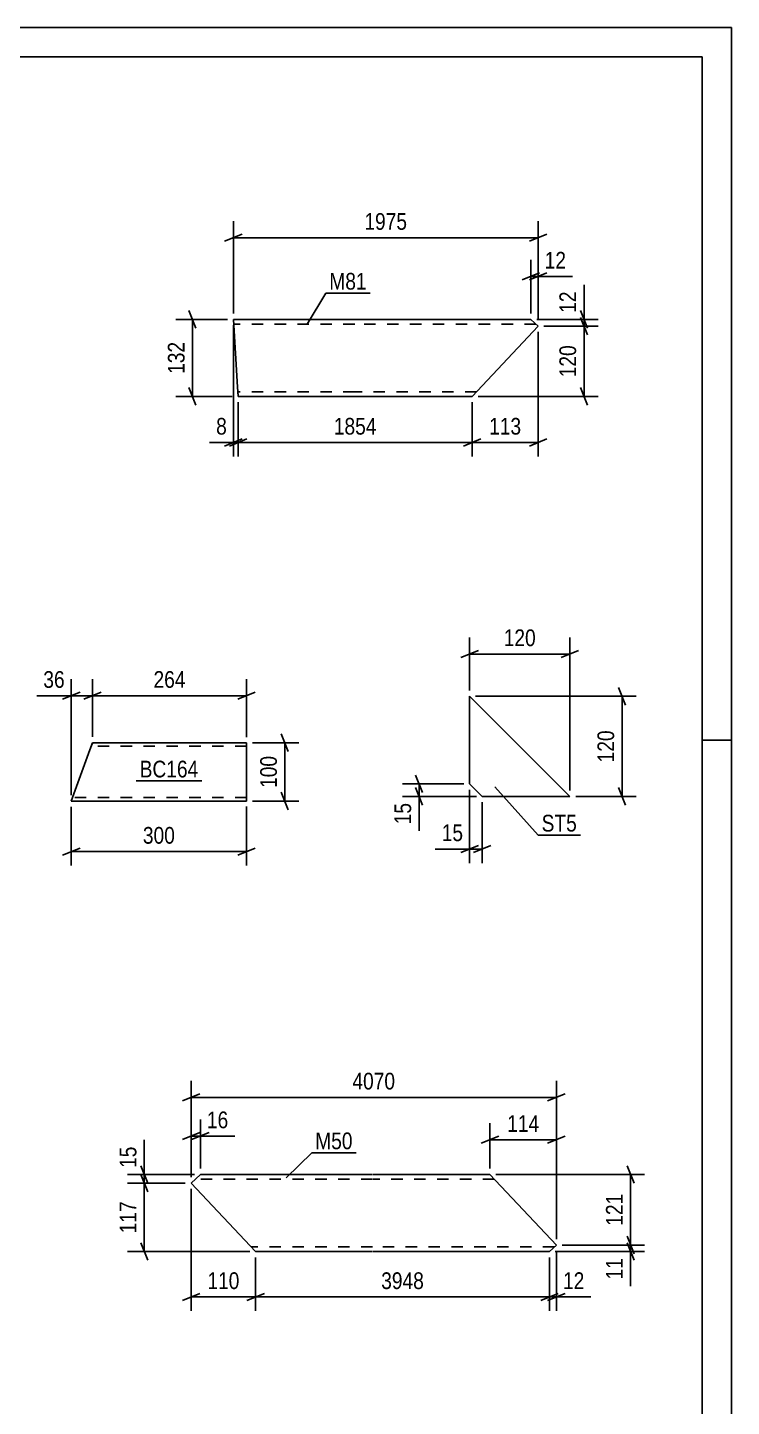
# Model space of a CAD drawing. Header units: millimetres. Extents: x 0 to 594, y 0 to 420.
# Drawn here: x 473.5 to 594, y 183.9 to 420 of the extents above; entities that cross this region are included whole.
import ezdxf

# ---------------------------------------------------------------- set-up
doc = ezdxf.new("R2010")
doc.units = ezdxf.units.MM
doc.linetypes.add('DXK_LINE_DOT2', pattern=[3.9198, 1.9599, -1.9599])
doc.styles.add('Arial Narrow', font='ARIALN.TTF', dxfattribs={"height": 0.2})

# ---------------------------------------------------------------- blocks, each defined once
blk = doc.blocks.new('Unknown-761549947-1163 - 19837')
at = {"color": 5, "linetype": 'Continuous'}
for p, q in [((594, 420), (0, 420)), ((594, 0), (594, 420)), ((589, 415), (5, 415)), ((589, 5), (589, 415)), ((594, 298), (589, 298))]:
    blk.add_line(p, q, dxfattribs=at)
blk = doc.blocks.new('Part-761549947-9202 - 9201')
at = {"color": 2, "linetype": 'Continuous'}
for p, q in [((503.11, 223.61), (501.53, 222.13)), ((501.53, 222.13), (512.57, 210.41)), ((503.11, 223.61), (532.57, 223.61)), ((532.67, 223.61), (552.67, 223.61)), ((552.67, 223.61), (564.05, 211.53)), ((512.57, 210.41), (532.57, 210.41)), ((532.67, 210.41), (562.86, 210.41)), ((564.05, 211.53), (562.86, 210.41))]:
    blk.add_line(p, q, dxfattribs=at)
at = {"color": 7, "linetype": 'DXK_LINE_DOT2'}
for p, q in [((532.57, 222.81), (502.26, 222.81)), ((553.42, 222.81), (532.67, 222.81)), ((532.57, 211.21), (511.82, 211.21)), ((563.71, 211.21), (532.67, 211.21))]:
    blk.add_line(p, q, dxfattribs=at)
blk = doc.blocks.new('Part-761549947-13124 - 13123')
at = {"color": 2, "linetype": 'Continuous'}
for p, q in [((484.21, 296.35), (484.65, 297.55)), ((511.01, 297.55), (484.65, 297.55)), ((511.01, 297.55), (511.01, 297.45)), ((481.01, 287.55), (484.21, 296.35)), ((511.01, 297.45), (511.01, 287.55)), ((481.01, 287.55), (511.01, 287.55))]:
    blk.add_line(p, q, dxfattribs=at)
at = {"color": 7, "linetype": 'DXK_LINE_DOT2'}
for p, q in [((484.65, 297.55), (484.62, 297.45)), ((511.01, 297.19), (511.01, 297.55)), ((511.01, 296.95), (484.43, 296.95)), ((484.62, 297.45), (484.52, 297.19)), ((511.01, 288.15), (481.23, 288.15)), ((481.01, 287.55), (481.04, 287.64))]:
    blk.add_line(p, q, dxfattribs=at)
blk = doc.blocks.new('Part-761549947-9258 - 9257')
at = {"color": 2, "linetype": 'Continuous'}
for p, q in [((509.48, 358.44), (508.76, 370.04)), ((508.76, 370.04), (529.53, 370.04)), ((529.63, 370.04), (559.68, 370.04)), ((560.92, 368.88), (549.63, 356.84)), ((559.68, 370.04), (560.92, 368.88)), ((509.58, 356.84), (509.48, 358.44)), ((529.53, 356.84), (509.58, 356.84)), ((549.63, 356.84), (529.63, 356.84))]:
    blk.add_line(p, q, dxfattribs=at)
at = {"color": 7, "linetype": 'DXK_LINE_DOT2'}
for p, q in [((529.53, 369.24), (508.81, 369.24)), ((560.54, 369.24), (529.63, 369.24)), ((509.57, 356.96), (509.48, 358.44)), ((509.53, 357.64), (509.53, 357.7)), ((529.53, 357.64), (509.53, 357.64)), ((550.38, 357.64), (529.63, 357.64))]:
    blk.add_line(p, q, dxfattribs=at)
blk = doc.blocks.new('Part-761549947-9305 - 9304')
at = {"color": 2, "linetype": 'Continuous'}
for p, q in [((549.2, 305.49), (549.2, 290.49)), ((549.2, 305.49), (566.35, 288.35)), ((549.2, 290.49), (551.35, 288.35)), ((551.35, 288.35), (566.35, 288.35))]:
    blk.add_line(p, q, dxfattribs=at)
blk = doc.blocks.new('StraightDimension-761549947-9572 - 9201')
at = {"color": 7, "linetype": 'Continuous'}
for p, q in [((501.53, 223.13), (501.53, 239.66)), ((564.05, 212.53), (564.05, 239.66)), ((503.03, 237.41), (500.03, 236.21)), ((501.53, 236.81), (564.05, 236.81)), ((562.55, 236.21), (565.55, 237.41))]:
    blk.add_line(p, q, dxfattribs=at)
at = {"color": 0}
blk.add_wipeout([(537.05, 237.56), (537.05, 241.76), (528.53, 241.76), (528.53, 237.56)], dxfattribs=at)
at = {"color": 3, "style": 'Arial Narrow'}
blk.add_text('4070', height=2.863, dxfattribs=at).set_placement((529.13, 238.16))
blk = doc.blocks.new('StraightDimension-761549947-9548 - 9201')
at = {"color": 7, "linetype": 'Continuous'}
for p, q in [((552.67, 224.61), (552.67, 232.4)), ((564.05, 212.53), (564.05, 232.4)), ((551.17, 228.95), (554.17, 230.15)), ((552.67, 229.55), (564.05, 229.55)), ((565.55, 230.15), (562.55, 228.95))]:
    blk.add_line(p, q, dxfattribs=at)
at = {"color": 0}
blk.add_wipeout([(561.7, 230.3), (561.7, 234.5), (555.02, 234.5), (555.02, 230.3)], dxfattribs=at)
at = {"color": 3, "style": 'Arial Narrow'}
blk.add_text('114', height=2.863, dxfattribs=at).set_placement((555.62, 230.9))
blk = doc.blocks.new('StraightDimension-761549947-12813 - 9201')
at = {"color": 7, "linetype": 'Continuous'}
for p, q in [((492.91, 225.11), (494.11, 222.11)), ((502.11, 223.61), (490.66, 223.61)), ((500.53, 222.13), (490.66, 222.13)), ((494.11, 220.63), (492.91, 223.63)), ((493.51, 222.13), (493.51, 223.61))]:
    blk.add_line(p, q, dxfattribs=at)
at = {"color": 0}
blk.add_wipeout([(492.76, 228.99), (488.56, 228.99), (488.56, 224.13), (492.76, 224.13)], dxfattribs=at)
at = {"color": 7, "linetype": 'Continuous'}
blk.add_line((493.51, 223.61), (493.51, 229.52), dxfattribs=at)
blk.add_line((493.51, 223.61), (493.51, 229.52), dxfattribs=at)
at = {"color": 3, "style": 'Arial Narrow'}
blk.add_text('15', height=2.863, rotation=90.0002, dxfattribs=at).set_placement((492.16, 224.73))
blk = doc.blocks.new('StraightDimension-761549947-9552 - 9201')
at = {"color": 7, "linetype": 'Continuous'}
for p, q in [((501.53, 223.13), (501.53, 233.02)), ((503.11, 224.61), (503.11, 233.02)), ((500.03, 229.57), (503.03, 230.77)), ((501.53, 230.17), (503.11, 230.17)), ((504.61, 230.77), (501.61, 229.57))]:
    blk.add_line(p, q, dxfattribs=at)
at = {"color": 0}
blk.add_wipeout([(508.49, 230.92), (508.49, 235.12), (503.63, 235.12), (503.63, 230.92)], dxfattribs=at)
at = {"color": 7, "linetype": 'Continuous'}
blk.add_line((503.11, 230.17), (509.01, 230.17), dxfattribs=at)
blk.add_line((503.11, 230.17), (509.01, 230.17), dxfattribs=at)
at = {"color": 3, "style": 'Arial Narrow'}
blk.add_text('16', height=2.863, dxfattribs=at).set_placement((504.23, 231.52))
blk = doc.blocks.new('StraightDimension-761549947-12814 - 9201')
at = {"color": 7, "linetype": 'Continuous'}
for p, q in [((500.53, 222.13), (490.66, 222.13)), ((492.91, 223.63), (494.11, 220.63)), ((493.51, 210.41), (493.51, 222.13)), ((511.57, 210.41), (490.66, 210.41)), ((494.11, 208.91), (492.91, 211.91))]:
    blk.add_line(p, q, dxfattribs=at)
at = {"color": 0}
blk.add_wipeout([(492.76, 219.61), (488.56, 219.61), (488.56, 212.93), (492.76, 212.93)], dxfattribs=at)
at = {"color": 3, "style": 'Arial Narrow'}
blk.add_text('117', height=2.863, rotation=90.0002, dxfattribs=at).set_placement((492.16, 213.53))
blk = doc.blocks.new('StraightDimension-761549947-12859 - 9201')
at = {"color": 7, "linetype": 'Continuous'}
for p, q in [((576.14, 225.11), (577.34, 222.11)), ((553.67, 223.61), (579.14, 223.61)), ((576.74, 211.53), (576.74, 223.61)), ((577.34, 210.03), (576.14, 213.03)), ((565.05, 211.53), (579.14, 211.53))]:
    blk.add_line(p, q, dxfattribs=at)
at = {"color": 0}
blk.add_wipeout([(575.99, 220.91), (571.79, 220.91), (571.79, 214.23), (575.99, 214.23)], dxfattribs=at)
at = {"color": 3, "style": 'Arial Narrow'}
blk.add_text('121', height=2.863, rotation=90.0002, dxfattribs=at).set_placement((575.39, 214.83))
blk = doc.blocks.new('StraightDimension-761549947-12860 - 9201')
at = {"color": 7, "linetype": 'Continuous'}
for p, q in [((576.14, 213.03), (577.34, 210.03)), ((563.86, 210.41), (579.14, 210.41)), ((565.05, 211.53), (579.14, 211.53)), ((577.34, 208.91), (576.14, 211.91)), ((576.74, 210.41), (576.74, 211.53))]:
    blk.add_line(p, q, dxfattribs=at)
at = {"color": 0}
blk.add_wipeout([(575.99, 209.88), (571.79, 209.88), (571.79, 205.03), (575.99, 205.03)], dxfattribs=at)
at = {"color": 7, "linetype": 'Continuous'}
blk.add_line((576.74, 210.41), (576.74, 204.5), dxfattribs=at)
blk.add_line((576.74, 210.41), (576.74, 204.5), dxfattribs=at)
at = {"color": 3, "style": 'Arial Narrow'}
blk.add_text('11', height=2.863, rotation=90.0002, dxfattribs=at).set_placement((575.39, 205.63))
blk = doc.blocks.new('StraightDimension-761549947-14620 - 9201')
at = {"color": 7, "linetype": 'Continuous'}
for p, q in [((564.05, 210.53), (564.05, 200.24)), ((562.86, 209.41), (562.86, 200.24)), ((561.36, 202.04), (564.36, 203.24)), ((565.55, 203.24), (562.55, 202.04)), ((562.86, 202.64), (564.05, 202.64))]:
    blk.add_line(p, q, dxfattribs=at)
at = {"color": 0}
blk.add_wipeout([(569.43, 203.39), (569.43, 207.59), (564.58, 207.59), (564.58, 203.39)], dxfattribs=at)
at = {"color": 7, "linetype": 'Continuous'}
blk.add_line((564.05, 202.64), (569.96, 202.64), dxfattribs=at)
blk.add_line((564.05, 202.64), (569.96, 202.64), dxfattribs=at)
at = {"color": 3, "style": 'Arial Narrow'}
blk.add_text('12', height=2.863, dxfattribs=at).set_placement((565.18, 203.99))
blk = doc.blocks.new('StraightDimension-761549947-14621 - 9201')
at = {"color": 7, "linetype": 'Continuous'}
for p, q in [((512.57, 209.41), (512.57, 200.24)), ((562.86, 209.41), (562.86, 200.24)), ((514.07, 203.24), (511.07, 202.04)), ((561.36, 202.04), (564.36, 203.24)), ((512.57, 202.64), (562.86, 202.64))]:
    blk.add_line(p, q, dxfattribs=at)
at = {"color": 0}
blk.add_wipeout([(541.97, 203.39), (541.97, 207.59), (533.46, 207.59), (533.46, 203.39)], dxfattribs=at)
at = {"color": 3, "style": 'Arial Narrow'}
blk.add_text('3948', height=2.863, dxfattribs=at).set_placement((534.06, 203.99))
blk = doc.blocks.new('StraightDimension-761549947-14622 - 9201')
at = {"color": 7, "linetype": 'Continuous'}
for p, q in [((501.53, 221.13), (501.53, 200.24)), ((512.57, 209.41), (512.57, 200.24)), ((500.03, 202.04), (503.03, 203.24)), ((514.07, 203.24), (511.07, 202.04)), ((501.53, 202.64), (512.57, 202.64))]:
    blk.add_line(p, q, dxfattribs=at)
at = {"color": 0}
blk.add_wipeout([(510.39, 203.39), (510.39, 207.59), (503.71, 207.59), (503.71, 203.39)], dxfattribs=at)
at = {"color": 3, "style": 'Arial Narrow'}
blk.add_text('110', height=2.863, dxfattribs=at).set_placement((504.31, 203.99))
blk = doc.blocks.new('StraightDimension-761549947-13452 - 13123')
at = {"color": 7, "linetype": 'Continuous'}
for p, q in [((481.01, 286.55), (481.01, 276.5)), ((511.01, 286.64), (511.01, 276.5)), ((482.51, 279.5), (479.51, 278.3)), ((481.01, 278.9), (511.01, 278.9)), ((509.51, 278.3), (512.51, 279.5))]:
    blk.add_line(p, q, dxfattribs=at)
at = {"color": 0}
blk.add_wipeout([(499.35, 279.65), (499.35, 283.85), (492.67, 283.85), (492.67, 279.65)], dxfattribs=at)
at = {"color": 3, "style": 'Arial Narrow'}
blk.add_text('300', height=2.863, dxfattribs=at).set_placement((493.27, 280.25))
blk = doc.blocks.new('StraightDimension-761549947-13413 - 13123')
at = {"color": 7, "linetype": 'Continuous'}
for p, q in [((484.65, 298.55), (484.65, 308.44)), ((511.01, 298.5), (511.01, 308.44)), ((486.15, 306.19), (483.15, 304.99)), ((484.65, 305.59), (511.01, 305.59)), ((509.51, 304.99), (512.51, 306.19))]:
    blk.add_line(p, q, dxfattribs=at)
at = {"color": 0}
blk.add_wipeout([(501.17, 306.34), (501.17, 310.54), (494.49, 310.54), (494.49, 306.34)], dxfattribs=at)
at = {"color": 3, "style": 'Arial Narrow'}
blk.add_text('264', height=2.863, dxfattribs=at).set_placement((495.09, 306.94))
blk = doc.blocks.new('StraightDimension-761549947-13414 - 13123')
at = {"color": 7, "linetype": 'Continuous'}
for p, q in [((481.01, 288.55), (481.01, 308.44)), ((484.65, 298.55), (484.65, 308.44)), ((479.51, 304.99), (482.51, 306.19)), ((481.01, 305.59), (484.65, 305.59)), ((486.15, 306.19), (483.15, 304.99))]:
    blk.add_line(p, q, dxfattribs=at)
at = {"color": 0}
blk.add_wipeout([(480.49, 306.34), (480.49, 310.54), (475.63, 310.54), (475.63, 306.34)], dxfattribs=at)
at = {"color": 7, "linetype": 'Continuous'}
blk.add_line((481.01, 305.59), (475.1, 305.59), dxfattribs=at)
blk.add_line((481.01, 305.59), (475.1, 305.59), dxfattribs=at)
at = {"color": 3, "style": 'Arial Narrow'}
blk.add_text('36', height=2.863, dxfattribs=at).set_placement((476.23, 306.94))
blk = doc.blocks.new('StraightDimension-761549947-13633 - 13123')
at = {"color": 7, "linetype": 'Continuous'}
for p, q in [((512.01, 297.55), (519.96, 297.55)), ((516.96, 299.05), (518.16, 296.05)), ((517.56, 287.55), (517.56, 297.55)), ((518.16, 286.05), (516.96, 289.05)), ((512.01, 287.55), (519.96, 287.55))]:
    blk.add_line(p, q, dxfattribs=at)
at = {"color": 0}
blk.add_wipeout([(516.81, 295.89), (512.61, 295.89), (512.61, 289.2), (516.81, 289.2)], dxfattribs=at)
at = {"color": 3, "style": 'Arial Narrow'}
blk.add_text('100', height=2.863, rotation=90.0002, dxfattribs=at).set_placement((516.21, 289.8))
blk = doc.blocks.new('StraightDimension-761549947-9664 - 9257')
at = {"color": 7, "linetype": 'Continuous'}
for p, q in [((559.68, 371.04), (559.68, 380.23)), ((560.92, 369.88), (560.92, 380.23)), ((558.18, 376.78), (561.18, 377.98)), ((562.42, 377.98), (559.42, 376.78)), ((559.68, 377.38), (560.92, 377.38))]:
    blk.add_line(p, q, dxfattribs=at)
at = {"color": 0}
blk.add_wipeout([(566.3, 378.13), (566.3, 382.33), (561.44, 382.33), (561.44, 378.13)], dxfattribs=at)
at = {"color": 7, "linetype": 'Continuous'}
blk.add_line((560.92, 377.38), (566.83, 377.38), dxfattribs=at)
blk.add_line((560.92, 377.38), (566.83, 377.38), dxfattribs=at)
at = {"color": 3, "style": 'Arial Narrow'}
blk.add_text('12', height=2.863, dxfattribs=at).set_placement((562.04, 378.73))
blk = doc.blocks.new('StraightDimension-761549947-14567 - 9257')
at = {"color": 7, "linetype": 'Continuous'}
for p, q in [((560.92, 367.88), (560.92, 346.55)), ((549.63, 355.84), (549.63, 346.55)), ((548.13, 348.35), (551.13, 349.55)), ((562.42, 349.55), (559.42, 348.35)), ((549.63, 348.95), (560.92, 348.95))]:
    blk.add_line(p, q, dxfattribs=at)
at = {"color": 0}
blk.add_wipeout([(558.62, 349.7), (558.62, 353.9), (551.93, 353.9), (551.93, 349.7)], dxfattribs=at)
at = {"color": 3, "style": 'Arial Narrow'}
blk.add_text('113', height=2.863, dxfattribs=at).set_placement((552.53, 350.3))
blk = doc.blocks.new('StraightDimension-761549947-9676 - 9257')
at = {"color": 7, "linetype": 'Continuous'}
for p, q in [((502.36, 368.54), (501.16, 371.54)), ((507.76, 370.04), (498.91, 370.04)), ((501.76, 356.84), (501.76, 370.04)), ((508.58, 356.84), (498.91, 356.84)), ((501.16, 358.34), (502.36, 355.34))]:
    blk.add_line(p, q, dxfattribs=at)
at = {"color": 0}
blk.add_wipeout([(501.01, 366.78), (496.81, 366.78), (496.81, 360.1), (501.01, 360.1)], dxfattribs=at)
at = {"color": 3, "style": 'Arial Narrow'}
blk.add_text('132', height=2.863, rotation=90.0002, dxfattribs=at).set_placement((500.41, 360.7))
blk = doc.blocks.new('StraightDimension-761549947-12768 - 9257')
at = {"color": 7, "linetype": 'Continuous'}
for p, q in [((568.17, 371.54), (569.37, 368.54)), ((560.68, 370.04), (571.17, 370.04)), ((561.92, 368.88), (571.17, 368.88)), ((569.37, 367.38), (568.17, 370.38)), ((568.77, 368.88), (568.77, 370.04))]:
    blk.add_line(p, q, dxfattribs=at)
at = {"color": 0}
blk.add_wipeout([(568.02, 375.42), (563.82, 375.42), (563.82, 370.56), (568.02, 370.56)], dxfattribs=at)
at = {"color": 7, "linetype": 'Continuous'}
blk.add_line((568.77, 370.04), (568.77, 375.95), dxfattribs=at)
blk.add_line((568.77, 370.04), (568.77, 375.95), dxfattribs=at)
at = {"color": 3, "style": 'Arial Narrow'}
blk.add_text('12', height=2.863, rotation=90.0002, dxfattribs=at).set_placement((567.42, 371.16))
blk = doc.blocks.new('StraightDimension-761549947-9682 - 9257')
at = {"color": 7, "linetype": 'Continuous'}
for p, q in [((508.76, 371.04), (508.76, 386.87)), ((560.92, 369.88), (560.92, 386.87)), ((510.26, 384.62), (507.26, 383.42)), ((508.76, 384.02), (560.92, 384.02)), ((559.42, 383.42), (562.42, 384.62))]:
    blk.add_line(p, q, dxfattribs=at)
at = {"color": 0}
blk.add_wipeout([(539.1, 384.77), (539.1, 388.97), (530.58, 388.97), (530.58, 384.77)], dxfattribs=at)
at = {"color": 3, "style": 'Arial Narrow'}
blk.add_text('1975', height=2.863, dxfattribs=at).set_placement((531.18, 385.37))
blk = doc.blocks.new('StraightDimension-761549947-12769 - 9257')
at = {"color": 7, "linetype": 'Continuous'}
for p, q in [((561.92, 368.88), (571.17, 368.88)), ((568.17, 370.38), (569.37, 367.38)), ((568.77, 356.84), (568.77, 368.88)), ((550.63, 356.84), (571.17, 356.84)), ((569.37, 355.34), (568.17, 358.34))]:
    blk.add_line(p, q, dxfattribs=at)
at = {"color": 0}
blk.add_wipeout([(568.02, 366.2), (563.82, 366.2), (563.82, 359.52), (568.02, 359.52)], dxfattribs=at)
at = {"color": 3, "style": 'Arial Narrow'}
blk.add_text('120', height=2.863, rotation=90.0002, dxfattribs=at).set_placement((567.42, 360.12))
blk = doc.blocks.new('StraightDimension-761549947-14568 - 9257')
at = {"color": 7, "linetype": 'Continuous'}
for p, q in [((509.58, 355.84), (509.58, 346.55)), ((549.63, 355.84), (549.63, 346.55)), ((511.08, 349.55), (508.08, 348.35)), ((548.13, 348.35), (551.13, 349.55)), ((509.58, 348.95), (549.63, 348.95))]:
    blk.add_line(p, q, dxfattribs=at)
at = {"color": 0}
blk.add_wipeout([(533.86, 349.7), (533.86, 353.9), (525.35, 353.9), (525.35, 349.7)], dxfattribs=at)
at = {"color": 3, "style": 'Arial Narrow'}
blk.add_text('1854', height=2.863, dxfattribs=at).set_placement((525.95, 350.3))
blk = doc.blocks.new('StraightDimension-761549947-14569 - 9257')
at = {"color": 7, "linetype": 'Continuous'}
for p, q in [((508.76, 369.04), (508.76, 346.55)), ((509.58, 355.84), (509.58, 346.55)), ((507.26, 348.35), (510.26, 349.55)), ((511.08, 349.55), (508.08, 348.35)), ((508.76, 348.95), (509.58, 348.95))]:
    blk.add_line(p, q, dxfattribs=at)
at = {"color": 0}
blk.add_wipeout([(508.23, 349.7), (508.23, 353.9), (505.21, 353.9), (505.21, 349.7)], dxfattribs=at)
at = {"color": 7, "linetype": 'Continuous'}
blk.add_line((508.76, 348.95), (504.68, 348.95), dxfattribs=at)
blk.add_line((508.76, 348.95), (504.68, 348.95), dxfattribs=at)
at = {"color": 3, "style": 'Arial Narrow'}
blk.add_text('8', height=2.86, dxfattribs=at).set_placement((505.81, 350.3))
blk = doc.blocks.new('StraightDimension-761549947-9814 - 9304')
at = {"color": 7, "linetype": 'Continuous'}
for p, q in [((548.2, 290.49), (537.68, 290.49)), ((539.93, 291.99), (541.13, 288.99)), ((540.53, 288.35), (540.53, 290.49)), ((550.35, 288.35), (537.68, 288.35)), ((541.13, 286.85), (539.93, 289.85))]:
    blk.add_line(p, q, dxfattribs=at)
at = {"color": 0}
blk.add_wipeout([(539.78, 287.83), (535.58, 287.83), (535.58, 282.97), (539.78, 282.97)], dxfattribs=at)
at = {"color": 7, "linetype": 'Continuous'}
blk.add_line((540.53, 288.35), (540.53, 282.45), dxfattribs=at)
blk.add_line((540.53, 288.35), (540.53, 282.45), dxfattribs=at)
at = {"color": 3, "style": 'Arial Narrow'}
blk.add_text('15', height=2.863, rotation=90.0002, dxfattribs=at).set_placement((539.18, 283.57))
blk = doc.blocks.new('StraightDimension-761549947-9806 - 9304')
at = {"color": 7, "linetype": 'Continuous'}
for p, q in [((549.2, 289.49), (549.2, 276.94)), ((551.35, 287.35), (551.35, 276.94)), ((547.7, 278.74), (550.7, 279.94)), ((549.2, 279.34), (551.35, 279.34)), ((552.85, 279.94), (549.85, 278.74))]:
    blk.add_line(p, q, dxfattribs=at)
at = {"color": 0}
blk.add_wipeout([(548.68, 280.09), (548.68, 284.29), (543.82, 284.29), (543.82, 280.09)], dxfattribs=at)
at = {"color": 7, "linetype": 'Continuous'}
blk.add_line((549.2, 279.34), (543.3, 279.34), dxfattribs=at)
blk.add_line((549.2, 279.34), (543.3, 279.34), dxfattribs=at)
at = {"color": 3, "style": 'Arial Narrow'}
blk.add_text('15', height=2.863, dxfattribs=at).set_placement((544.42, 280.69))
blk = doc.blocks.new('StraightDimension-761549947-9818 - 9304')
at = {"color": 7, "linetype": 'Continuous'}
for p, q in [((575.88, 303.99), (574.68, 306.99)), ((550.2, 305.49), (577.68, 305.49)), ((575.28, 288.35), (575.28, 305.49)), ((567.35, 288.35), (577.68, 288.35)), ((574.68, 289.85), (575.88, 286.85))]:
    blk.add_line(p, q, dxfattribs=at)
at = {"color": 0}
blk.add_wipeout([(574.53, 300.27), (570.33, 300.27), (570.33, 293.58), (574.53, 293.58)], dxfattribs=at)
at = {"color": 3, "style": 'Arial Narrow'}
blk.add_text('120', height=2.863, rotation=90.0002, dxfattribs=at).set_placement((573.93, 294.18))
blk = doc.blocks.new('StraightDimension-761549947-9810 - 9304')
at = {"color": 7, "linetype": 'Continuous'}
for p, q in [((549.2, 306.49), (549.2, 315.58)), ((566.35, 289.35), (566.35, 315.58)), ((550.7, 313.33), (547.7, 312.13)), ((549.2, 312.73), (566.35, 312.73)), ((564.85, 312.13), (567.85, 313.33))]:
    blk.add_line(p, q, dxfattribs=at)
at = {"color": 0}
blk.add_wipeout([(561.12, 313.48), (561.12, 317.68), (554.43, 317.68), (554.43, 313.48)], dxfattribs=at)
at = {"color": 3, "style": 'Arial Narrow'}
blk.add_text('120', height=2.863, dxfattribs=at).set_placement((555.03, 314.08))
blk = doc.blocks.new('Mark-761549947-9916 - 9201')
at = {"color": 0}
blk.add_wipeout([(529.16, 227.93), (529.16, 230.93), (522.77, 230.93), (522.77, 227.93)], dxfattribs=at)
blk.add_wipeout([(529.16, 227.93), (529.16, 230.93), (522.77, 230.93), (522.77, 227.93)], dxfattribs=at)
at = {"color": 30, "linetype": 'Continuous'}
for p, q in [((517.79, 223.04), (522.17, 227.33)), ((522.17, 227.33), (529.76, 227.33))]:
    blk.add_line(p, q, dxfattribs=at)
at = {"color": 3, "style": 'Arial Narrow'}
blk.add_text('M50', height=2.863, dxfattribs=at).set_placement((522.77, 227.93))
blk = doc.blocks.new('Mark-761549947-13643 - 13123')
at = {"color": 0}
blk.add_wipeout([(502.77, 291.6), (502.77, 294.6), (492.72, 294.6), (492.72, 291.6)], dxfattribs=at)
blk.add_wipeout([(502.77, 291.6), (502.77, 294.6), (492.72, 294.6), (492.72, 291.6)], dxfattribs=at)
at = {"color": 30, "linetype": 'Continuous'}
blk.add_line((492.12, 291), (503.37, 291), dxfattribs=at)
at = {"color": 3, "style": 'Arial Narrow'}
blk.add_text('BC164', height=2.863, dxfattribs=at).set_placement((492.72, 291.6))
blk = doc.blocks.new('Mark-761549947-9934 - 9257')
at = {"color": 0}
blk.add_wipeout([(531.58, 375.13), (531.58, 378.13), (525.18, 378.13), (525.18, 375.13)], dxfattribs=at)
blk.add_wipeout([(531.58, 375.13), (531.58, 378.13), (525.18, 378.13), (525.18, 375.13)], dxfattribs=at)
at = {"color": 30, "linetype": 'Continuous'}
for p, q in [((521.41, 369.2), (524.58, 374.53)), ((524.58, 374.53), (532.18, 374.53))]:
    blk.add_line(p, q, dxfattribs=at)
at = {"color": 3, "style": 'Arial Narrow'}
blk.add_text('M81', height=2.863, dxfattribs=at).set_placement((525.18, 375.13))
blk = doc.blocks.new('Mark-761549947-9952 - 9304')
at = {"color": 0}
blk.add_wipeout([(567.55, 282.33), (567.55, 285.33), (561.52, 285.33), (561.52, 282.33)], dxfattribs=at)
blk.add_wipeout([(567.55, 282.33), (567.55, 285.33), (561.52, 285.33), (561.52, 282.33)], dxfattribs=at)
at = {"color": 30, "linetype": 'Continuous'}
for p, q in [((553.48, 290), (560.92, 281.73)), ((560.92, 281.73), (568.15, 281.73))]:
    blk.add_line(p, q, dxfattribs=at)
at = {"color": 3, "style": 'Arial Narrow'}
blk.add_text('ST5', height=2.863, dxfattribs=at).set_placement((561.52, 282.33))

msp = doc.modelspace()

# ---------------------------------------------------------------- block references
for name in ['Unknown-761549947-1163 - 19837', 'Part-761549947-9258 - 9257', 'Part-761549947-9305 - 9304', 'Part-761549947-13124 - 13123', 'Part-761549947-9202 - 9201']:
    msp.add_blockref(name, (0, 0))

# ---------------------------------------------------------------- next in the draw order: block references
for name in ['StraightDimension-761549947-9664 - 9257', 'StraightDimension-761549947-9676 - 9257', 'StraightDimension-761549947-14567 - 9257', 'StraightDimension-761549947-13413 - 13123', 'Mark-761549947-13643 - 13123', 'StraightDimension-761549947-9814 - 9304', 'StraightDimension-761549947-13452 - 13123', 'StraightDimension-761549947-9572 - 9201']:
    msp.add_blockref(name, (0, 0))

# ---------------------------------------------------------------- next in the draw order: block references
for name in ['StraightDimension-761549947-12768 - 9257', 'StraightDimension-761549947-13414 - 13123', 'StraightDimension-761549947-13633 - 13123', 'StraightDimension-761549947-9806 - 9304', 'StraightDimension-761549947-9548 - 9201', 'StraightDimension-761549947-12813 - 9201', 'Mark-761549947-9916 - 9201']:
    msp.add_blockref(name, (0, 0))

# ---------------------------------------------------------------- next in the draw order: block references
for name in ['StraightDimension-761549947-9682 - 9257', 'StraightDimension-761549947-9818 - 9304', 'StraightDimension-761549947-9552 - 9201', 'StraightDimension-761549947-12859 - 9201']:
    msp.add_blockref(name, (0, 0))

# ---------------------------------------------------------------- next in the draw order: block references
for name in ['Mark-761549947-9934 - 9257', 'StraightDimension-761549947-12769 - 9257', 'StraightDimension-761549947-9810 - 9304', 'StraightDimension-761549947-12814 - 9201', 'StraightDimension-761549947-12860 - 9201']:
    msp.add_blockref(name, (0, 0))

# ---------------------------------------------------------------- next in the draw order: block references
for name in ['StraightDimension-761549947-14568 - 9257', 'Mark-761549947-9952 - 9304', 'StraightDimension-761549947-14620 - 9201']:
    msp.add_blockref(name, (0, 0))

# ---------------------------------------------------------------- next in the draw order: block references
for name in ['StraightDimension-761549947-14569 - 9257', 'StraightDimension-761549947-14621 - 9201']:
    msp.add_blockref(name, (0, 0))

# ---------------------------------------------------------------- next in the draw order: block references
msp.add_blockref('StraightDimension-761549947-14622 - 9201', (0, 0))

doc.saveas('drawing.dxf')
